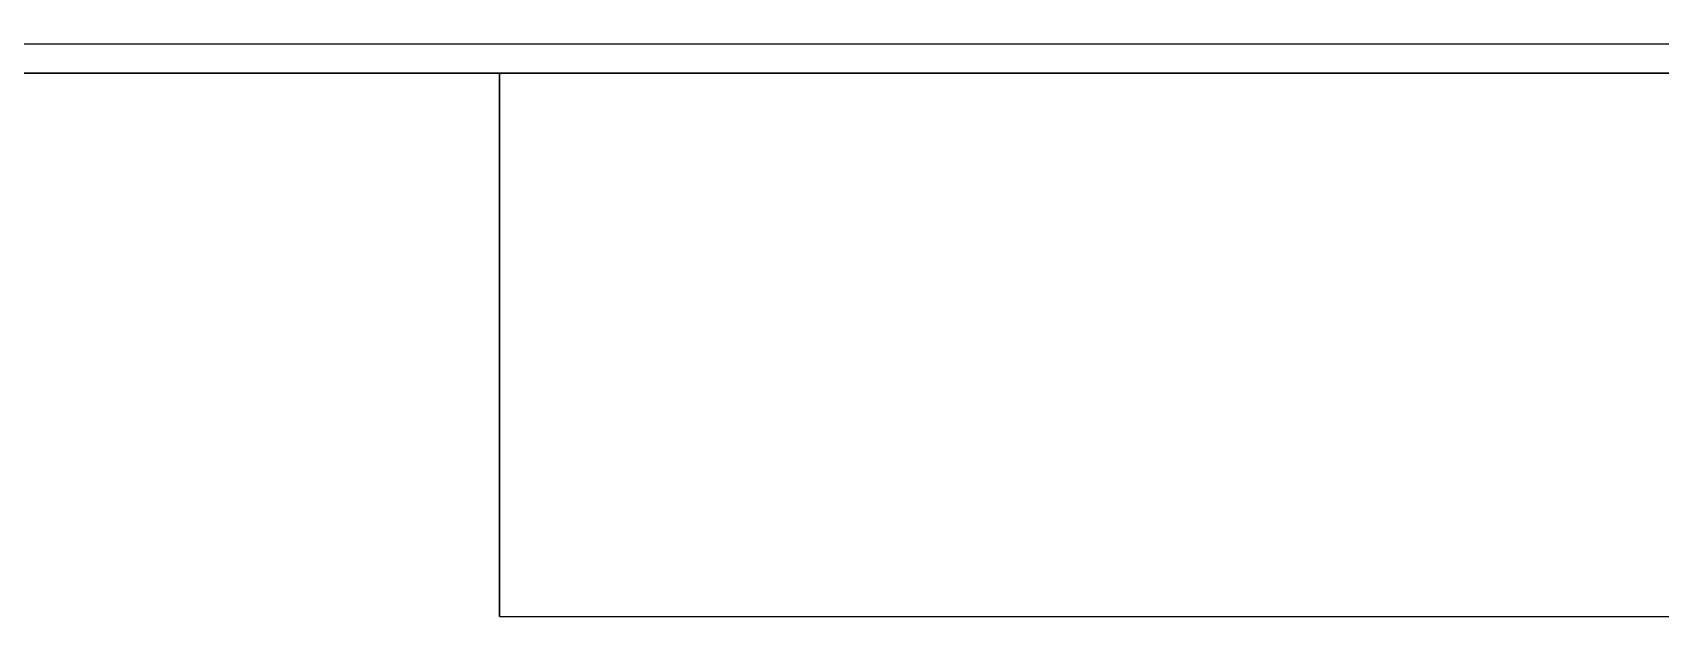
# Model space of a CAD drawing. Header units: millimetres. Extents: x -155 to 94595, y -3153 to 63413.
# Drawn here: x 92787 to 93686, y 36551 to 36873 of the extents above; entities that cross this region are included whole.
import ezdxf

# ---------------------------------------------------------------- set-up
doc = ezdxf.new("R2010")
doc.units = ezdxf.units.MM
doc.layers.add('int', color=185, linetype='Continuous')
doc.layers.add('wall', color=5, linetype='Continuous')

msp = doc.modelspace()

# ---------------------------------------------------------------- linework, layer by layer
at = {"layer": 'int'}
for p, q in [((94344.86, 36866.99), (91444.86, 36866.99)), ((94313.86, 36850.99), (91444.86, 36850.99)), ((91444.86, 36850.99), (94344.86, 36850.99)), ((93044.86, 36850.99), (93044.86, 36550.99)), ((93044.86, 36550.99), (93044.86, 36850.99)), ((93044.86, 36850.99), (93044.86, 36550.99)), ((94194.86, 36850.99), (93044.86, 36850.99)), ((93044.86, 36550.99), (94194.86, 36550.99))]:
    msp.add_line(p, q, dxfattribs=at)
at = {"layer": 'wall'}
msp.add_lwpolyline([(94344.86, 36866.99), (88264.86, 36866.99), (88264.86, 36986.99), (91304.86, 36986.99), (91304.86, 37686.99), (91424.86, 37686.99), (91424.86, 36986.99), (94344.86, 36986.99)], close=True, dxfattribs=at)

doc.saveas('drawing.dxf')
